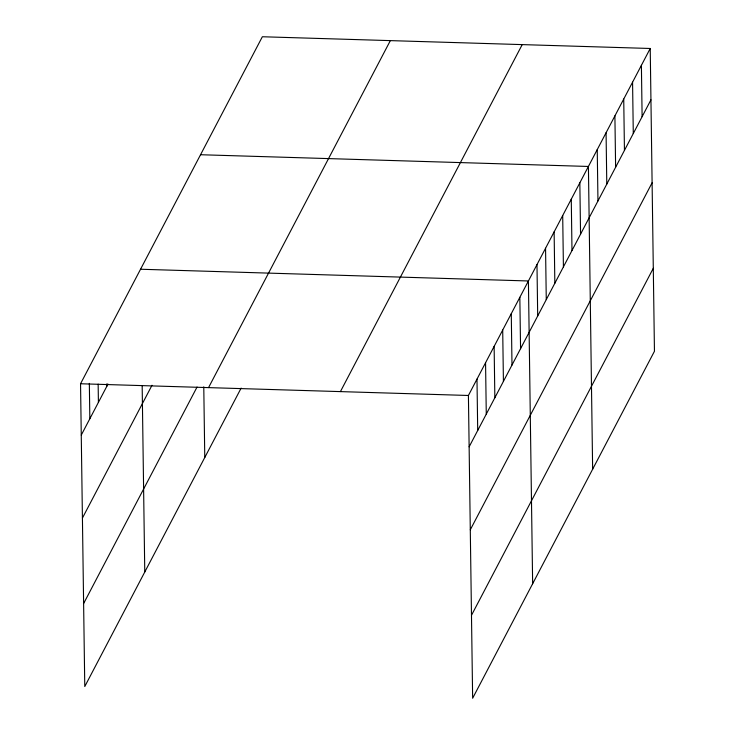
<?xml version="1.0" encoding="UTF-8"?>
<svg xmlns="http://www.w3.org/2000/svg" width="735" height="735" viewBox="0 0 735 735"><rect width="100%" height="100%" fill="white"/><g stroke="black" fill="none" stroke-linecap="round" stroke-linejoin="round"><path stroke-width="1.1" d="M241.135 388.098L84.773 686.518L80.547 383.753L262.358 36.75L650.227 48.482L654.453 351.247L472.642 698.25L468.415 395.476L650.227 48.482M81.263 435.102L107.981 384.102M82.421 518.065L151.998 385.278M83.615 603.554L197.053 387.042M208.547 387.621L390.349 40.618M340.415 391.608L522.227 44.605M469.132 446.834L650.944 99.831M470.29 529.797L652.101 182.804M471.484 615.278L653.296 268.284M200.545 154.727L588.413 166.459L592.64 469.233M140.541 269.24L528.41 280.972L532.645 583.737M80.547 383.753L468.415 395.476M641.398 65.332L642.114 116.69M632.569 82.191L633.285 133.54M623.73 99.041L624.447 150.399M614.901 115.9L615.618 167.249M606.072 132.75L606.788 184.108M597.243 149.609L597.959 200.958M579.841 182.822L580.558 234.171M571.27 199.176L571.986 250.534M562.698 215.539L563.414 266.888M554.126 231.892L554.842 283.251M545.554 248.255L546.27 299.604M536.982 264.609L537.698 315.967M519.838 297.326L520.564 348.684M511.275 313.689L511.992 365.038M502.703 330.043L503.42 381.401M494.131 346.406L494.848 397.754M485.559 362.759L486.276 414.117M476.987 379.122L477.704 430.471M203.779 386.867L204.771 457.501M142.167 385.618L144.767 572.014M106.942 383.743L106.979 386.022M98.15 384.129L98.407 402.385M89.339 383.367L89.835 418.739"/></g></svg>
